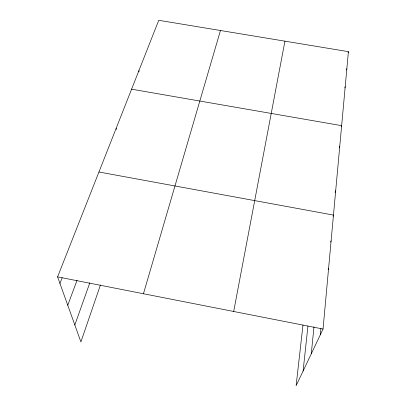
<?xml version="1.0" encoding="UTF-8"?>
<svg xmlns="http://www.w3.org/2000/svg" width="406" height="406" viewBox="0 0 406 406"><rect width="100%" height="100%" fill="white"/><g stroke="black" fill="none" stroke-linecap="round" stroke-linejoin="round"><path stroke-width="0.61" d="M302.988 324.988L296.116 385.7L323.044 329.038L348.409 51.658L158.746 20.3L57.591 276.872L80.901 341.923L100.444 284.966M320.298 334.813L320.892 328.5M311.26 353.839L313.995 326.82M303.104 371.003L307.946 326.059M233.683 311.478L284.931 41.163M348.084 52.79L348.409 51.658M143.445 293.741L220.453 30.501M346.491 69.954L346.851 68.736M344.841 87.919L345.207 86.717M341.268 126.839L341.644 125.662L131.585 89.188M339.198 147.906L339.771 146.16M335.097 192.434L335.691 190.764M74.826 324.978L89.833 282.794M333.032 216.256L333.468 215.078L98.937 172.002M67.761 305.256L77.018 280.307M330.667 242.047L331.103 240.91M59.951 283.464L62.209 277.663M328.144 269.488L328.591 268.402M57.591 276.872L323.044 329.038M116.167 128.296L116.329 129.504M138.913 70.603L139.009 71.852"/></g></svg>
